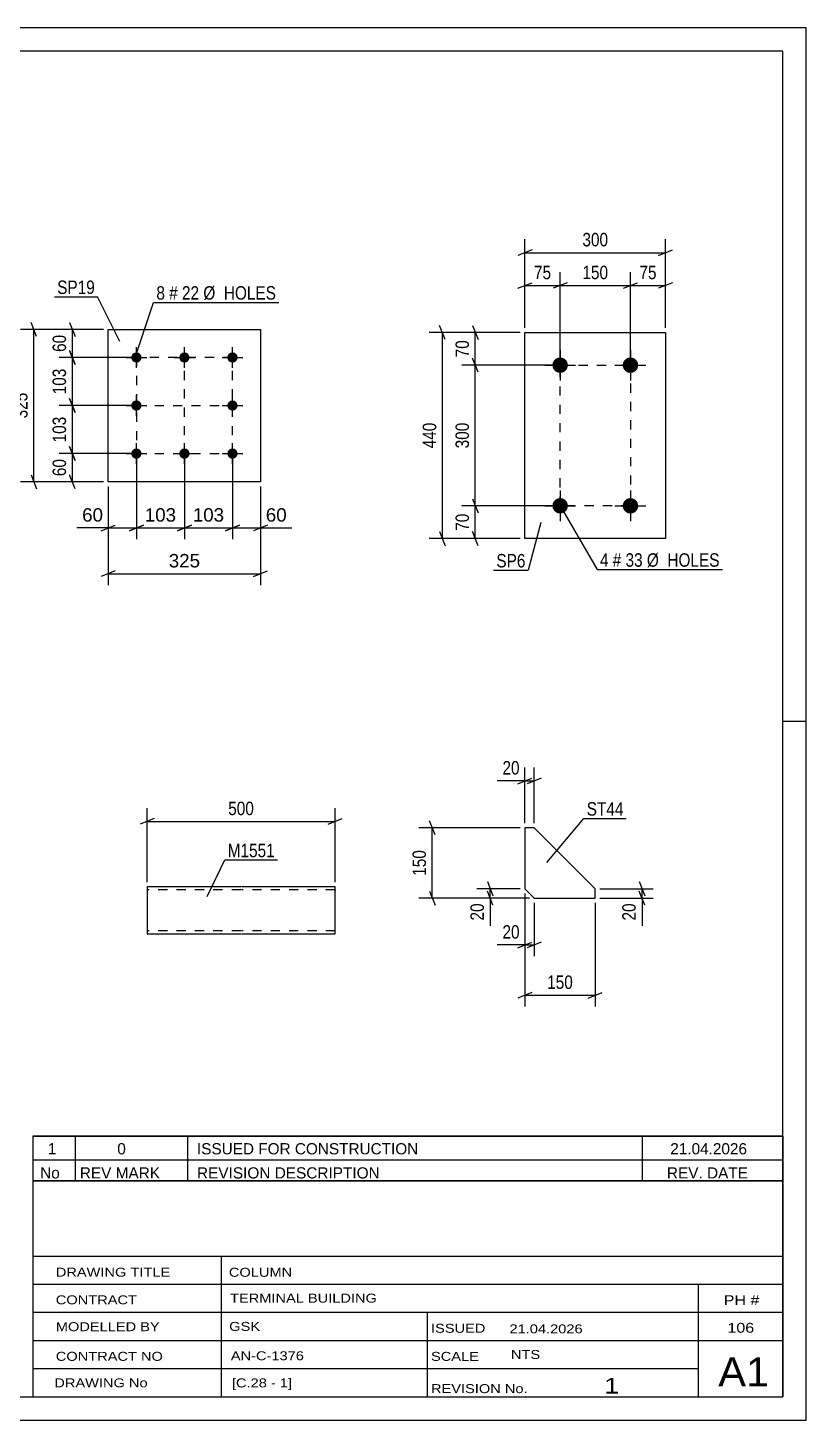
# Model space of a CAD drawing. Header units: millimetres. Extents: x 0 to 420, y 0 to 297.
# Drawn here: x 253.9 to 420, y 0 to 297 of the extents above; entities that cross this region are included whole.
import ezdxf

# ---------------------------------------------------------------- set-up
doc = ezdxf.new("R2010")
doc.units = ezdxf.units.MM
doc.linetypes.add('DXK_LINE_DOT2', pattern=[3.9198, 1.9599, -1.9599])
doc.styles.add('Arial', font='ARIAL.TTF', dxfattribs={"height": 0.2})
doc.styles.add('Arial Narrow', font='ARIALN.TTF', dxfattribs={"height": 0.2})

# ---------------------------------------------------------------- blocks, each defined once
blk = doc.blocks.new('Unknown-284928809-1132')
at = {"color": 5, "linetype": 'Continuous'}
for p, q in [((420, 297), (0, 297)), ((420, 0), (420, 297)), ((415, 292), (5, 292)), ((415, 5), (415, 292)), ((420, 149), (415, 149)), ((5, 5), (415, 5)), ((0, 0), (420, 0))]:
    blk.add_line(p, q, dxfattribs=at)
blk = doc.blocks.new('Part-284928809-2019 - 2003')
at = {"color": 2, "linetype": 'Continuous'}
for p, q in [((360, 188.04), (360, 232.04)), ((360, 232.04), (390, 232.04)), ((390, 232.04), (390, 188.04)), ((390, 188.04), (360, 188.04))]:
    blk.add_line(p, q, dxfattribs=at)
blk = doc.blocks.new('Bolt-284928809-2052 - 2003')
at = {"linetype": 'Continuous'}
for points in [[(367.5, 226.69, -1), (367.5, 223.39, -1)], [(382.5, 226.69, -1), (382.5, 223.39, -1)], [(367.5, 196.69, -1), (367.5, 193.39, -1)], [(382.5, 196.69, -1), (382.5, 193.39, -1)]]:
    blk.add_hatch(color=1, dxfattribs=at).paths.add_polyline_path(points)
at = {"color": 1, "linetype": 'Continuous'}
for p, q in [((367.5, 228.34), (367.5, 221.74)), ((382.5, 228.34), (382.5, 221.74)), ((364.2, 225.04), (370.8, 225.04)), ((379.2, 225.04), (385.8, 225.04)), ((367.5, 198.34), (367.5, 191.74)), ((382.5, 198.34), (382.5, 191.74)), ((364.2, 195.04), (370.8, 195.04)), ((379.2, 195.04), (385.8, 195.04))]:
    blk.add_line(p, q, dxfattribs=at)
blk = doc.blocks.new('Part-284928809-1823 - 1807')
at = {"color": 2, "linetype": 'Continuous'}
for p, q in [((271.07, 232.68), (303.57, 232.68)), ((271.07, 200.18), (271.07, 232.68)), ((303.57, 232.68), (303.57, 200.18)), ((303.57, 200.18), (271.07, 200.18))]:
    blk.add_line(p, q, dxfattribs=at)
blk = doc.blocks.new('Bolt-284928809-1856 - 1807')
at = {"linetype": 'Continuous'}
for points in [[(277.07, 227.78, -1), (277.07, 225.58, -1)], [(287.32, 227.78, -1), (287.32, 225.58, -1)], [(297.57, 227.78, -1), (297.57, 225.58, -1)], [(277.07, 217.53, -1), (277.07, 215.33, -1)], [(297.57, 217.53, -1), (297.57, 215.33, -1)], [(277.07, 207.28, -1), (277.07, 205.08, -1)], [(287.32, 207.28, -1), (287.32, 205.08, -1)], [(297.57, 207.28, -1), (297.57, 205.08, -1)]]:
    blk.add_hatch(color=1, dxfattribs=at).paths.add_polyline_path(points)
at = {"color": 1, "linetype": 'Continuous'}
for p, q in [((277.07, 224.48), (277.07, 228.88)), ((287.32, 224.48), (287.32, 228.88)), ((297.57, 224.48), (297.57, 228.88)), ((274.87, 226.68), (279.27, 226.68)), ((285.12, 226.68), (289.52, 226.68)), ((295.37, 226.68), (299.77, 226.68)), ((277.07, 214.23), (277.07, 218.63)), ((297.57, 214.23), (297.57, 218.63)), ((274.87, 216.43), (279.27, 216.43)), ((295.37, 216.43), (299.77, 216.43)), ((277.07, 203.98), (277.07, 208.38)), ((287.32, 203.98), (287.32, 208.38)), ((297.57, 203.98), (297.57, 208.38)), ((274.87, 206.18), (279.27, 206.18)), ((285.12, 206.18), (289.52, 206.18)), ((295.37, 206.18), (299.77, 206.18))]:
    blk.add_line(p, q, dxfattribs=at)
blk = doc.blocks.new('Part-284928809-2466 - 2450')
at = {"color": 2, "linetype": 'Continuous'}
for p, q in [((299.37, 113.75), (279.37, 113.75)), ((279.37, 113.75), (279.37, 103.85)), ((319.47, 113.75), (299.47, 113.75)), ((319.47, 104.95), (319.47, 113.75)), ((319.47, 103.75), (319.47, 104.95)), ((279.37, 103.85), (279.37, 103.75)), ((279.37, 103.75), (299.37, 103.75)), ((299.47, 103.75), (319.47, 103.75))]:
    blk.add_line(p, q, dxfattribs=at)
at = {"color": 7, "linetype": 'DXK_LINE_DOT2'}
for p, q in [((299.37, 113.15), (279.37, 113.15)), ((319.47, 113.15), (299.47, 113.15)), ((319.47, 113.15), (319.47, 113.11)), ((319.47, 113.11), (319.47, 113.15)), ((319.47, 113.01), (319.47, 113.11)), ((319.47, 113.11), (319.47, 113.01)), ((279.37, 104.35), (279.37, 104.4)), ((299.37, 104.35), (279.37, 104.35)), ((319.47, 104.35), (299.47, 104.35)), ((319.47, 104.4), (319.47, 104.73)), ((319.47, 104.35), (319.47, 104.4))]:
    blk.add_line(p, q, dxfattribs=at)
blk = doc.blocks.new('Part-284928809-5972 - 5971')
at = {"color": 2, "linetype": 'Continuous'}
for p, q in [((361.97, 126.37), (359.97, 126.37)), ((359.97, 126.37), (359.97, 113.37)), ((374.97, 113.37), (361.97, 126.37)), ((359.97, 113.37), (361.97, 111.37)), ((374.97, 111.37), (374.97, 113.37)), ((361.97, 111.37), (374.97, 111.37))]:
    blk.add_line(p, q, dxfattribs=at)
blk = doc.blocks.new('Rectangle-284928809-2137 - 2003')
at = {"color": 1, "linetype": 'DXK_LINE_DOT2'}
blk.add_lwpolyline([(367.5, 225.04), (382.5, 225.04), (382.5, 195.04), (367.5, 195.04), (367.5, 225.04)], close=True, dxfattribs=at)
blk = doc.blocks.new('Rectangle-284928809-1945 - 1807')
at = {"color": 1, "linetype": 'DXK_LINE_DOT2'}
blk.add_lwpolyline([(277.07, 206.18), (297.57, 206.18), (297.57, 226.68), (277.07, 226.68), (277.07, 206.18)], close=True, dxfattribs=at)
blk = doc.blocks.new('Line-284928809-1929 - 1807')
at = {"color": 1, "linetype": 'DXK_LINE_DOT2'}
blk.add_line((287.32, 206.18), (287.32, 226.68), dxfattribs=at)
blk = doc.blocks.new('Line-284928809-1938 - 1807')
at = {"color": 1, "linetype": 'DXK_LINE_DOT2'}
blk.add_line((277.07, 216.43), (297.57, 216.43), dxfattribs=at)
blk = doc.blocks.new('StraightDimension-284928809-2074 - 2003')
at = {"color": 7, "linetype": 'Continuous'}
for p, q in [((348.79, 196.54), (349.99, 193.54)), ((366.5, 195.04), (346.54, 195.04)), ((349.39, 188.04), (349.39, 195.04)), ((359, 188.04), (346.54, 188.04)), ((349.99, 186.54), (348.79, 189.54))]:
    blk.add_line(p, q, dxfattribs=at)
at = {"color": 0}
blk.add_wipeout([(348.64, 193.97), (344.44, 193.97), (344.44, 189.11), (348.64, 189.11)], dxfattribs=at)
at = {"color": 3, "style": 'Arial Narrow'}
blk.add_text('70', height=2.863, rotation=90.0002, dxfattribs=at).set_placement((348.04, 189.71))
blk = doc.blocks.new('StraightDimension-284928809-2106 - 2003')
at = {"color": 7, "linetype": 'Continuous'}
for p, q in [((367.5, 226.04), (367.5, 244.89)), ((382.5, 226.04), (382.5, 244.89)), ((369, 242.64), (366, 241.44)), ((367.5, 242.04), (382.5, 242.04)), ((381, 241.44), (384, 242.64))]:
    blk.add_line(p, q, dxfattribs=at)
at = {"color": 0}
blk.add_wipeout([(378.34, 242.79), (378.34, 246.99), (371.65, 246.99), (371.65, 242.79)], dxfattribs=at)
at = {"color": 3, "style": 'Arial Narrow'}
blk.add_text('150', height=2.863, dxfattribs=at).set_placement((372.25, 243.39))
blk = doc.blocks.new('StraightDimension-284928809-2054 - 2003')
at = {"color": 7, "linetype": 'Continuous'}
for p, q in [((359, 232.04), (346.54, 232.04)), ((348.79, 233.54), (349.99, 230.54)), ((349.39, 225.04), (349.39, 232.04)), ((349.99, 223.54), (348.79, 226.54)), ((366.5, 225.04), (346.54, 225.04))]:
    blk.add_line(p, q, dxfattribs=at)
at = {"color": 0}
blk.add_wipeout([(348.64, 230.97), (344.44, 230.97), (344.44, 226.11), (348.64, 226.11)], dxfattribs=at)
at = {"color": 3, "style": 'Arial Narrow'}
blk.add_text('70', height=2.863, rotation=90.0002, dxfattribs=at).set_placement((348.04, 226.71))
blk = doc.blocks.new('StraightDimension-284928809-2064 - 2003')
at = {"color": 7, "linetype": 'Continuous'}
for p, q in [((349.99, 223.54), (348.79, 226.54)), ((366.5, 225.04), (346.54, 225.04)), ((349.39, 195.04), (349.39, 225.04)), ((348.79, 196.54), (349.99, 193.54)), ((366.5, 195.04), (346.54, 195.04))]:
    blk.add_line(p, q, dxfattribs=at)
at = {"color": 0}
blk.add_wipeout([(348.64, 213.38), (344.44, 213.38), (344.44, 206.7), (348.64, 206.7)], dxfattribs=at)
at = {"color": 3, "style": 'Arial Narrow'}
blk.add_text('300', height=2.863, rotation=90.0002, dxfattribs=at).set_placement((348.04, 207.3))
blk = doc.blocks.new('StraightDimension-284928809-2116 - 2003')
at = {"color": 7, "linetype": 'Continuous'}
for p, q in [((360, 233.04), (360, 244.89)), ((367.5, 226.04), (367.5, 244.89)), ((358.5, 241.44), (361.5, 242.64)), ((360, 242.04), (367.5, 242.04)), ((369, 242.64), (366, 241.44))]:
    blk.add_line(p, q, dxfattribs=at)
at = {"color": 0}
blk.add_wipeout([(366.17, 242.79), (366.17, 246.99), (361.32, 246.99), (361.32, 242.79)], dxfattribs=at)
at = {"color": 3, "style": 'Arial Narrow'}
blk.add_text('75', height=2.863, dxfattribs=at).set_placement((361.92, 243.39))
blk = doc.blocks.new('StraightDimension-284928809-2085 - 2003')
at = {"color": 7, "linetype": 'Continuous'}
for p, q in [((359, 232.04), (339.54, 232.04)), ((342.99, 230.54), (341.79, 233.54)), ((342.39, 188.04), (342.39, 232.04)), ((359, 188.04), (339.54, 188.04)), ((341.79, 189.54), (342.99, 186.54))]:
    blk.add_line(p, q, dxfattribs=at)
at = {"color": 0}
blk.add_wipeout([(341.64, 213.38), (337.44, 213.38), (337.44, 206.7), (341.64, 206.7)], dxfattribs=at)
at = {"color": 3, "style": 'Arial Narrow'}
blk.add_text('440', height=2.863, rotation=90.0002, dxfattribs=at).set_placement((341.04, 207.3))
blk = doc.blocks.new('StraightDimension-284928809-2096 - 2003')
at = {"color": 7, "linetype": 'Continuous'}
for p, q in [((382.5, 226.04), (382.5, 244.89)), ((390, 233.04), (390, 244.89)), ((381, 241.44), (384, 242.64)), ((382.5, 242.04), (390, 242.04)), ((391.5, 242.64), (388.5, 241.44))]:
    blk.add_line(p, q, dxfattribs=at)
at = {"color": 0}
blk.add_wipeout([(388.67, 242.79), (388.67, 246.99), (383.82, 246.99), (383.82, 242.79)], dxfattribs=at)
at = {"color": 3, "style": 'Arial Narrow'}
blk.add_text('75', height=2.863, dxfattribs=at).set_placement((384.42, 243.39))
blk = doc.blocks.new('StraightDimension-284928809-2127 - 2003')
at = {"color": 7, "linetype": 'Continuous'}
for p, q in [((361.5, 249.64), (358.5, 248.44)), ((360, 233.04), (360, 251.89)), ((388.5, 248.44), (391.5, 249.64)), ((390, 233.04), (390, 251.89)), ((360, 249.04), (390, 249.04))]:
    blk.add_line(p, q, dxfattribs=at)
at = {"color": 0}
blk.add_wipeout([(378.34, 249.79), (378.34, 253.99), (371.65, 253.99), (371.65, 249.79)], dxfattribs=at)
at = {"color": 3, "style": 'Arial Narrow'}
blk.add_text('300', height=2.863, dxfattribs=at).set_placement((372.25, 250.39))
blk = doc.blocks.new('StraightDimension-284928809-1883 - 1807')
at = {"color": 7, "linetype": 'Continuous'}
for p, q in [((270.07, 232.68), (252.34, 232.68)), ((255.79, 231.18), (254.59, 234.18)), ((255.19, 200.18), (255.19, 232.68)), ((270.07, 200.18), (252.34, 200.18)), ((254.59, 201.68), (255.79, 198.68))]:
    blk.add_line(p, q, dxfattribs=at)
at = {"color": 0}
blk.add_wipeout([(254.44, 219.78), (250.24, 219.78), (250.24, 213.09), (254.44, 213.09)], dxfattribs=at)
at = {"color": 3, "style": 'Arial Narrow'}
blk.add_text('325', height=2.863, rotation=90.0002, dxfattribs=at).set_placement((253.84, 213.69))
blk = doc.blocks.new('StraightDimension-284928809-1862 - 1807')
at = {"color": 7, "linetype": 'Continuous'}
for p, q in [((276.07, 206.18), (260.56, 206.18)), ((262.81, 207.68), (264.01, 204.68)), ((263.41, 200.18), (263.41, 206.18)), ((270.07, 200.18), (260.56, 200.18)), ((264.01, 198.68), (262.81, 201.68))]:
    blk.add_line(p, q, dxfattribs=at)
at = {"color": 0}
blk.add_wipeout([(262.66, 205.61), (258.46, 205.61), (258.46, 200.76), (262.66, 200.76)], dxfattribs=at)
at = {"color": 3, "style": 'Arial Narrow'}
blk.add_text('60', height=2.863, rotation=90.0002, dxfattribs=at).set_placement((262.06, 201.36))
blk = doc.blocks.new('StraightDimension-284928809-1872 - 1807')
at = {"color": 7, "linetype": 'Continuous'}
for p, q in [((270.07, 232.68), (260.56, 232.68)), ((262.81, 234.18), (264.01, 231.18)), ((263.41, 226.68), (263.41, 232.68)), ((276.07, 226.68), (260.56, 226.68)), ((264.01, 225.18), (262.81, 228.18))]:
    blk.add_line(p, q, dxfattribs=at)
at = {"color": 0}
blk.add_wipeout([(262.66, 232.11), (258.46, 232.11), (258.46, 227.26), (262.66, 227.26)], dxfattribs=at)
at = {"color": 3, "style": 'Arial Narrow'}
blk.add_text('60', height=2.863, rotation=90.0002, dxfattribs=at).set_placement((262.06, 227.86))
blk = doc.blocks.new('StraightDimension-284928809-3304 - 1807')
at = {"color": 7, "linetype": 'Continuous'}
for p, q in [((262.81, 217.93), (264.01, 214.93)), ((276.07, 216.43), (260.56, 216.43)), ((263.41, 206.18), (263.41, 216.43)), ((276.07, 206.18), (260.56, 206.18)), ((264.01, 204.68), (262.81, 207.68))]:
    blk.add_line(p, q, dxfattribs=at)
at = {"color": 0}
blk.add_wipeout([(262.66, 214.65), (258.46, 214.65), (258.46, 207.97), (262.66, 207.97)], dxfattribs=at)
at = {"color": 3, "style": 'Arial Narrow'}
blk.add_text('103', height=2.863, rotation=90.0002, dxfattribs=at).set_placement((262.06, 208.57))
blk = doc.blocks.new('StraightDimension-284928809-3306 - 1807')
at = {"color": 7, "linetype": 'Continuous'}
for p, q in [((276.07, 226.68), (260.56, 226.68)), ((262.81, 228.18), (264.01, 225.18)), ((263.41, 216.43), (263.41, 226.68)), ((264.01, 214.93), (262.81, 217.93)), ((276.07, 216.43), (260.56, 216.43))]:
    blk.add_line(p, q, dxfattribs=at)
at = {"color": 0}
blk.add_wipeout([(262.66, 224.9), (258.46, 224.9), (258.46, 218.22), (262.66, 218.22)], dxfattribs=at)
at = {"color": 3, "style": 'Arial Narrow'}
blk.add_text('103', height=2.863, rotation=90.0002, dxfattribs=at).set_placement((262.06, 218.82))
blk = doc.blocks.new('StraightDimension-284928809-3666 - 1807')
at = {"color": 7, "linetype": 'Continuous'}
for p, q in [((297.57, 205.18), (297.57, 187.92)), ((303.57, 199.18), (303.57, 187.92)), ((296.07, 189.72), (299.07, 190.92)), ((297.57, 190.32), (303.57, 190.32)), ((305.07, 190.92), (302.07, 189.72))]:
    blk.add_line(p, q, dxfattribs=at)
at = {"color": 0}
blk.add_wipeout([(309.74, 191.07), (309.74, 195.27), (304.09, 195.27), (304.09, 191.07)], dxfattribs=at)
at = {"color": 7, "linetype": 'Continuous'}
blk.add_line((303.57, 190.32), (310.27, 190.32), dxfattribs=at)
blk.add_line((303.57, 190.32), (310.27, 190.32), dxfattribs=at)
at = {"color": 3, "style": 'Arial'}
blk.add_text('60', height=2.865, dxfattribs=at).set_placement((304.69, 191.67))
blk = doc.blocks.new('StraightDimension-284928809-3667 - 1807')
at = {"color": 7, "linetype": 'Continuous'}
for p, q in [((287.32, 205.18), (287.32, 187.92)), ((297.57, 205.18), (297.57, 187.92)), ((285.82, 189.72), (288.82, 190.92)), ((287.32, 190.32), (297.57, 190.32)), ((299.07, 190.92), (296.07, 189.72))]:
    blk.add_line(p, q, dxfattribs=at)
at = {"color": 0}
blk.add_wipeout([(296.38, 191.07), (296.38, 195.27), (288.51, 195.27), (288.51, 191.07)], dxfattribs=at)
at = {"color": 3, "style": 'Arial'}
blk.add_text('103', height=2.865, dxfattribs=at).set_placement((289.11, 191.67))
blk = doc.blocks.new('StraightDimension-284928809-3668 - 1807')
at = {"color": 7, "linetype": 'Continuous'}
for p, q in [((277.07, 205.18), (277.07, 187.92)), ((287.32, 205.18), (287.32, 187.92)), ((275.57, 189.72), (278.57, 190.92)), ((277.07, 190.32), (287.32, 190.32)), ((288.82, 190.92), (285.82, 189.72))]:
    blk.add_line(p, q, dxfattribs=at)
at = {"color": 0}
blk.add_wipeout([(286.13, 191.07), (286.13, 195.27), (278.26, 195.27), (278.26, 191.07)], dxfattribs=at)
at = {"color": 3, "style": 'Arial'}
blk.add_text('103', height=2.865, dxfattribs=at).set_placement((278.86, 191.67))
blk = doc.blocks.new('StraightDimension-284928809-3669 - 1807')
at = {"color": 7, "linetype": 'Continuous'}
for p, q in [((277.07, 205.18), (277.07, 187.92)), ((271.07, 199.18), (271.07, 187.92)), ((269.57, 189.72), (272.57, 190.92)), ((271.07, 190.32), (277.07, 190.32)), ((278.57, 190.92), (275.57, 189.72))]:
    blk.add_line(p, q, dxfattribs=at)
at = {"color": 0}
blk.add_wipeout([(270.54, 191.07), (270.54, 195.27), (264.9, 195.27), (264.9, 191.07)], dxfattribs=at)
at = {"color": 7, "linetype": 'Continuous'}
blk.add_line((271.07, 190.32), (264.37, 190.32), dxfattribs=at)
blk.add_line((271.07, 190.32), (264.37, 190.32), dxfattribs=at)
at = {"color": 3, "style": 'Arial'}
blk.add_text('60', height=2.865, dxfattribs=at).set_placement((265.5, 191.67))
blk = doc.blocks.new('StraightDimension-284928809-3691 - 1807')
at = {"color": 7, "linetype": 'Continuous'}
for p, q in [((271.07, 199.18), (271.07, 178.15)), ((303.57, 199.18), (303.57, 178.15)), ((272.57, 181.15), (269.57, 179.95)), ((271.07, 180.55), (303.57, 180.55)), ((302.07, 179.95), (305.07, 181.15))]:
    blk.add_line(p, q, dxfattribs=at)
at = {"color": 0}
blk.add_wipeout([(291.26, 181.3), (291.26, 185.5), (283.38, 185.5), (283.38, 181.3)], dxfattribs=at)
at = {"color": 3, "style": 'Arial'}
blk.add_text('325', height=2.865, dxfattribs=at).set_placement((283.98, 181.9))
blk = doc.blocks.new('StraightDimension-284928809-2469 - 2450')
at = {"color": 7, "linetype": 'Continuous'}
for p, q in [((280.87, 128.31), (277.87, 127.11)), ((279.37, 114.75), (279.37, 130.56)), ((279.37, 127.71), (319.47, 127.71)), ((317.97, 127.11), (320.97, 128.31)), ((319.47, 114.75), (319.47, 130.56))]:
    blk.add_line(p, q, dxfattribs=at)
at = {"color": 0}
blk.add_wipeout([(302.76, 128.46), (302.76, 132.66), (296.07, 132.66), (296.07, 128.46)], dxfattribs=at)
at = {"color": 3, "style": 'Arial Narrow'}
blk.add_text('500', height=2.863, dxfattribs=at).set_placement((296.67, 129.06))
blk = doc.blocks.new('StraightDimension-284928809-6065 - 5971')
at = {"color": 7, "linetype": 'Continuous'}
for p, q in [((359.97, 112.37), (359.97, 88.25)), ((374.97, 110.37), (374.97, 88.25)), ((361.47, 91.25), (358.47, 90.05)), ((359.97, 90.65), (374.97, 90.65)), ((373.47, 90.05), (376.47, 91.25))]:
    blk.add_line(p, q, dxfattribs=at)
at = {"color": 0}
blk.add_wipeout([(370.81, 91.4), (370.81, 95.6), (364.13, 95.6), (364.13, 91.4)], dxfattribs=at)
at = {"color": 3, "style": 'Arial Narrow'}
blk.add_text('150', height=2.863, dxfattribs=at).set_placement((364.73, 92))
blk = doc.blocks.new('StraightDimension-284928809-6057 - 5971')
at = {"color": 7, "linetype": 'Continuous'}
for p, q in [((375.97, 113.37), (387.37, 113.37)), ((384.37, 114.87), (385.57, 111.87)), ((385.57, 109.87), (384.37, 112.87)), ((384.97, 111.37), (384.97, 113.37)), ((375.97, 111.37), (387.37, 111.37))]:
    blk.add_line(p, q, dxfattribs=at)
at = {"color": 0}
blk.add_wipeout([(384.22, 110.84), (380.02, 110.84), (380.02, 105.98), (384.22, 105.98)], dxfattribs=at)
at = {"color": 7, "linetype": 'Continuous'}
blk.add_line((384.97, 111.37), (384.97, 105.46), dxfattribs=at)
blk.add_line((384.97, 111.37), (384.97, 105.46), dxfattribs=at)
at = {"color": 3, "style": 'Arial Narrow'}
blk.add_text('20', height=2.863, rotation=90.0002, dxfattribs=at).set_placement((383.62, 106.58))
blk = doc.blocks.new('StraightDimension-284928809-6049 - 5971')
at = {"color": 7, "linetype": 'Continuous'}
for p, q in [((359.97, 112.37), (359.97, 98.97)), ((361.97, 110.37), (361.97, 98.97)), ((358.47, 100.77), (361.47, 101.97)), ((359.97, 101.37), (361.97, 101.37)), ((363.47, 101.97), (360.47, 100.77))]:
    blk.add_line(p, q, dxfattribs=at)
at = {"color": 0}
blk.add_wipeout([(359.44, 102.12), (359.44, 106.32), (354.59, 106.32), (354.59, 102.12)], dxfattribs=at)
at = {"color": 7, "linetype": 'Continuous'}
blk.add_line((359.97, 101.37), (354.06, 101.37), dxfattribs=at)
blk.add_line((359.97, 101.37), (354.06, 101.37), dxfattribs=at)
at = {"color": 3, "style": 'Arial Narrow'}
blk.add_text('20', height=2.863, dxfattribs=at).set_placement((355.19, 102.72))
blk = doc.blocks.new('StraightDimension-284928809-6069 - 5971')
at = {"color": 7, "linetype": 'Continuous'}
for p, q in [((340.82, 124.87), (339.62, 127.87)), ((358.97, 126.37), (337.37, 126.37)), ((340.22, 111.37), (340.22, 126.37)), ((339.62, 112.87), (340.82, 109.87)), ((360.97, 111.37), (337.37, 111.37))]:
    blk.add_line(p, q, dxfattribs=at)
at = {"color": 0}
blk.add_wipeout([(339.47, 122.21), (335.27, 122.21), (335.27, 115.52), (339.47, 115.52)], dxfattribs=at)
at = {"color": 3, "style": 'Arial Narrow'}
blk.add_text('150', height=2.863, rotation=90.0002, dxfattribs=at).set_placement((338.87, 116.12))
blk = doc.blocks.new('StraightDimension-284928809-6061 - 5971')
at = {"color": 7, "linetype": 'Continuous'}
for p, q in [((358.97, 113.37), (349.72, 113.37)), ((351.97, 114.87), (353.17, 111.87)), ((353.17, 109.87), (351.97, 112.87)), ((352.57, 111.37), (352.57, 113.37)), ((360.97, 111.37), (349.72, 111.37))]:
    blk.add_line(p, q, dxfattribs=at)
at = {"color": 0}
blk.add_wipeout([(351.82, 110.84), (347.62, 110.84), (347.62, 105.98), (351.82, 105.98)], dxfattribs=at)
at = {"color": 7, "linetype": 'Continuous'}
blk.add_line((352.57, 111.37), (352.57, 105.46), dxfattribs=at)
blk.add_line((352.57, 111.37), (352.57, 105.46), dxfattribs=at)
at = {"color": 3, "style": 'Arial Narrow'}
blk.add_text('20', height=2.863, rotation=90.0002, dxfattribs=at).set_placement((351.22, 106.58))
blk = doc.blocks.new('StraightDimension-284928809-6053 - 5971')
at = {"color": 7, "linetype": 'Continuous'}
for p, q in [((358.47, 135.77), (361.47, 136.97)), ((359.97, 127.37), (359.97, 139.22)), ((363.47, 136.97), (360.47, 135.77)), ((361.97, 127.37), (361.97, 139.22)), ((359.97, 136.37), (361.97, 136.37))]:
    blk.add_line(p, q, dxfattribs=at)
at = {"color": 0}
blk.add_wipeout([(359.44, 137.12), (359.44, 141.32), (354.59, 141.32), (354.59, 137.12)], dxfattribs=at)
at = {"color": 7, "linetype": 'Continuous'}
blk.add_line((359.97, 136.37), (354.06, 136.37), dxfattribs=at)
blk.add_line((359.97, 136.37), (354.06, 136.37), dxfattribs=at)
at = {"color": 3, "style": 'Arial Narrow'}
blk.add_text('20', height=2.863, dxfattribs=at).set_placement((355.19, 137.72))
blk = doc.blocks.new('Mark-284928809-2015 - 2003')
at = {"color": 0}
blk.add_wipeout([(360.1, 181.9), (360.1, 184.9), (353.89, 184.9), (353.89, 181.9)], dxfattribs=at)
blk.add_wipeout([(360.1, 181.9), (360.1, 184.9), (353.89, 184.9), (353.89, 181.9)], dxfattribs=at)
at = {"color": 30, "linetype": 'Continuous'}
for p in [(363.35, 191.45), (353.29, 181.3)]:
    blk.add_line(p, (360.7, 181.3), dxfattribs=at)
at = {"color": 3, "style": 'Arial Narrow'}
blk.add_text('SP6', height=2.863, dxfattribs=at).set_placement((353.89, 181.9))
blk = doc.blocks.new('Mark-284928809-2048 - 2003')
at = {"color": 0}
blk.add_wipeout([(377.82, 182.05), (377.82, 185.05), (376, 185.05), (376, 182.05)], dxfattribs=at)
blk.add_wipeout([(377.82, 182.05), (377.82, 185.05), (376, 185.05), (376, 182.05)], dxfattribs=at)
at = {"color": 7, "linetype": 'Continuous'}
blk.add_line((367.5, 195.04), (375.4, 181.45), dxfattribs=at)
at = {"color": 0}
blk.add_wipeout([(380.55, 182.05), (380.55, 185.05), (378.72, 185.05), (378.72, 182.05)], dxfattribs=at)
blk.add_wipeout([(380.55, 182.05), (380.55, 185.05), (378.72, 185.05), (378.72, 182.05)], dxfattribs=at)
at = {"color": 3, "style": 'Arial Narrow'}
blk.add_text('4', height=2.86, dxfattribs=at).set_placement((376, 182.05))
at = {"color": 0}
blk.add_wipeout([(385.11, 182.05), (385.11, 185.05), (381.45, 185.05), (381.45, 182.05)], dxfattribs=at)
blk.add_wipeout([(385.11, 182.05), (385.11, 185.05), (381.45, 185.05), (381.45, 182.05)], dxfattribs=at)
at = {"color": 3, "style": 'Arial Narrow'}
blk.add_text('#', height=2.86, dxfattribs=at).set_placement((378.72, 182.05))
at = {"color": 0}
blk.add_wipeout([(401.54, 182.05), (401.54, 185.05), (386.01, 185.05), (386.01, 182.05)], dxfattribs=at)
blk.add_wipeout([(401.54, 182.05), (401.54, 185.05), (386.01, 185.05), (386.01, 182.05)], dxfattribs=at)
at = {"color": 7, "linetype": 'Continuous'}
blk.add_line((375.4, 181.45), (402.14, 181.45), dxfattribs=at)
at = {"color": 3, "style": 'Arial Narrow'}
for s, p in [('33', (381.45, 182.05)), ('Ø  HOLES', (386.01, 182.05))]:
    blk.add_text(s, height=2.863, dxfattribs=at).set_placement(p)
blk = doc.blocks.new('Unknown-284928809-6201')
at = {"color": 7, "linetype": 'Continuous'}
for p, q in [((255, 51.05), (255, 5)), ((255, 51.05), (415, 51.05)), ((415, 51), (415, 5)), ((255, 35), (415, 35)), ((295.14, 35), (295.14, 5)), ((255, 29), (415, 29)), ((397, 5.05), (397, 29.05)), ((255, 23), (415, 23)), ((339.14, 23), (339.14, 5)), ((255, 17), (415, 17)), ((255, 11), (397, 11)), ((255, 5), (415, 5))]:
    blk.add_line(p, q, dxfattribs=at)
at = {"color": 7, "style": 'Arial Narrow'}
for s, height, width, p in [('DRAWING TITLE', 1.9089, 1.425378, (259.88, 30.61)), ('COLUMN', 1.909, 1.425378, (296.81, 30.59)), ('TERMINAL BUILDING', 1.9089, 1.425378, (297.06, 25.07)), ('CONTRACT', 1.909, 1.425378, (259.88, 24.71)), ('MODELLED BY', 1.9089, 1.425378, (259.88, 18.98)), ('GSK', 1.909, 1.425378, (296.88, 19.04)), ('ISSUED', 1.909, 1.425378, (339.94, 18.64)), ('21.04.2026', 1.909, 1.425378, (356.69, 18.52)), ('CONTRACT NO', 1.9089, 1.425378, (259.88, 12.66)), ('AN-C-1376', 1.909, 1.425378, (297.23, 12.78)), ('SCALE', 1.909, 1.425378, (339.94, 12.65)), ('A1', 6.204, 1.25, (401.24, 7.2)), ('DRAWING No', 1.909, 1.425378, (259.56, 7)), ('[C.28 - 1]', 1.909, 1.425378, (297.46, 6.99)), ('1', 3.34, 1.5, (376.91, 5.68)), ('REVISION No.', 1.9089, 1.425378, (339.94, 5.77))]:
    blk.add_text(s, height=height, dxfattribs=dict(at, width=width)).set_placement(p)
at = {"color": 7, "linetype": 'Continuous', "style": 'Arial Narrow'}
for s, height, width, p in [('PH #', 2.1, 1.42538, (402.4, 24.55)), ('106', 2.1, 1.42538, (403.19, 18.65)), ('NTS', 1.909, 1.425378, (357, 13.05))]:
    blk.add_text(s, height=height, dxfattribs=dict(at, width=width)).set_placement(p)
blk = doc.blocks.new('Unknown-284928809-6202')
at = {"color": 7, "linetype": 'Continuous'}
for p, q in [((255, 60.55), (415, 60.55)), ((415, 60.55), (255, 60.55)), ((255, 60.55), (255, 55.55)), ((264, 60.55), (264, 55.55)), ((288, 60.55), (288, 55.55)), ((385, 60.55), (385, 55.55)), ((415, 60.55), (415, 55.55)), ((255, 55.55), (415, 55.55)), ((255, 55.55), (255, 51.05)), ((255, 55.55), (415, 55.55)), ((264, 55.55), (264, 51.05)), ((288, 55.55), (288, 51.05)), ((385, 55.55), (385, 51.05)), ((415, 55.55), (415, 51.05)), ((415, 51.05), (255, 51.05))]:
    blk.add_line(p, q, dxfattribs=at)
at = {"color": 7, "linetype": 'Continuous', "style": 'Arial Narrow'}
for s, height, width, p in [('1', 2.39, 1.196471, (258.16, 56.7)), ('0', 2.39, 1.196471, (273, 56.7)), ('ISSUED FOR CONSTRUCTION', 2.3861, 1.196471, (290, 56.7)), ('21.04.2026', 2.386, 1.196471, (391, 56.7)), ('No', 2.386, 1.2, (256.54, 51.55)), ('REV MARK', 2.386, 1.2, (265, 51.55)), ('REVISION DESCRIPTION', 2.3861, 1.2, (290, 51.55)), ('REV. DATE', 2.386, 1.2, (390.28, 51.55))]:
    blk.add_text(s, height=height, dxfattribs=dict(at, width=width)).set_placement(p)
blk = doc.blocks.new('Mark-284928809-1819 - 1807')
at = {"color": 0}
blk.add_wipeout([(268.21, 240.23), (268.21, 243.23), (260.17, 243.23), (260.17, 240.23)], dxfattribs=at)
blk.add_wipeout([(268.21, 240.23), (268.21, 243.23), (260.17, 243.23), (260.17, 240.23)], dxfattribs=at)
at = {"color": 30, "linetype": 'Continuous'}
for p in [(259.57, 239.63), (273.51, 230.12)]:
    blk.add_line(p, (268.81, 239.63), dxfattribs=at)
at = {"color": 3, "style": 'Arial Narrow'}
blk.add_text('SP19', height=2.863, dxfattribs=at).set_placement((260.17, 240.23))
blk = doc.blocks.new('Mark-284928809-1852 - 1807')
at = {"color": 0}
blk.add_wipeout([(283.17, 239.03), (283.17, 242.03), (281.34, 242.03), (281.34, 239.03)], dxfattribs=at)
blk.add_wipeout([(283.17, 239.03), (283.17, 242.03), (281.34, 242.03), (281.34, 239.03)], dxfattribs=at)
at = {"color": 7, "linetype": 'Continuous'}
blk.add_line((276.77, 226.45), (280.74, 238.43), dxfattribs=at)
at = {"color": 0}
blk.add_wipeout([(285.9, 239.03), (285.9, 242.03), (284.07, 242.03), (284.07, 239.03)], dxfattribs=at)
blk.add_wipeout([(285.9, 239.03), (285.9, 242.03), (284.07, 242.03), (284.07, 239.03)], dxfattribs=at)
at = {"color": 3, "style": 'Arial Narrow'}
blk.add_text('8', height=2.86, dxfattribs=at).set_placement((281.34, 239.03))
at = {"color": 0}
blk.add_wipeout([(290.46, 239.03), (290.46, 242.03), (286.8, 242.03), (286.8, 239.03)], dxfattribs=at)
blk.add_wipeout([(290.46, 239.03), (290.46, 242.03), (286.8, 242.03), (286.8, 239.03)], dxfattribs=at)
at = {"color": 3, "style": 'Arial Narrow'}
blk.add_text('#', height=2.86, dxfattribs=at).set_placement((284.07, 239.03))
at = {"color": 0}
blk.add_wipeout([(306.88, 239.03), (306.88, 242.03), (291.36, 242.03), (291.36, 239.03)], dxfattribs=at)
blk.add_wipeout([(306.88, 239.03), (306.88, 242.03), (291.36, 242.03), (291.36, 239.03)], dxfattribs=at)
at = {"color": 7, "linetype": 'Continuous'}
blk.add_line((280.74, 238.43), (307.48, 238.43), dxfattribs=at)
at = {"color": 3, "style": 'Arial Narrow'}
for s, p in [('22', (286.8, 239.03)), ('Ø  HOLES', (291.36, 239.03))]:
    blk.add_text(s, height=2.863, dxfattribs=at).set_placement(p)
blk = doc.blocks.new('Mark-284928809-2462 - 2450')
at = {"color": 0}
blk.add_wipeout([(306.61, 120.09), (306.61, 123.09), (296.56, 123.09), (296.56, 120.09)], dxfattribs=at)
blk.add_wipeout([(306.61, 120.09), (306.61, 123.09), (296.56, 123.09), (296.56, 120.09)], dxfattribs=at)
at = {"color": 30, "linetype": 'Continuous'}
for p, q in [((292.18, 111.7), (295.96, 119.49)), ((295.96, 119.49), (307.21, 119.49))]:
    blk.add_line(p, q, dxfattribs=at)
at = {"color": 3, "style": 'Arial Narrow'}
blk.add_text('M1551', height=2.863, dxfattribs=at).set_placement((296.56, 120.09))
blk = doc.blocks.new('Mark-284928809-6078 - 5971')
at = {"color": 0}
blk.add_wipeout([(381.02, 128.96), (381.02, 131.96), (373.17, 131.96), (373.17, 128.96)], dxfattribs=at)
blk.add_wipeout([(381.02, 128.96), (381.02, 131.96), (373.17, 131.96), (373.17, 128.96)], dxfattribs=at)
at = {"color": 30, "linetype": 'Continuous'}
for p, q in [((364.69, 118.99), (372.57, 128.36)), ((372.57, 128.36), (381.62, 128.36))]:
    blk.add_line(p, q, dxfattribs=at)
at = {"color": 3, "style": 'Arial Narrow'}
blk.add_text('ST44', height=2.863, dxfattribs=at).set_placement((373.17, 128.96))

msp = doc.modelspace()

# ---------------------------------------------------------------- block references
for name in ['Unknown-284928809-1132', 'Part-284928809-1823 - 1807', 'Part-284928809-2019 - 2003', 'Bolt-284928809-1856 - 1807', 'Rectangle-284928809-1945 - 1807', 'Line-284928809-1929 - 1807', 'Bolt-284928809-2052 - 2003', 'Rectangle-284928809-2137 - 2003', 'Line-284928809-1938 - 1807', 'Part-284928809-5972 - 5971', 'Part-284928809-2466 - 2450', 'Unknown-284928809-6202', 'Unknown-284928809-6201']:
    msp.add_blockref(name, (0, 0))

# ---------------------------------------------------------------- next in the draw order: block references
for name in ['StraightDimension-284928809-2106 - 2003', 'StraightDimension-284928809-1883 - 1807', 'StraightDimension-284928809-3666 - 1807', 'StraightDimension-284928809-2074 - 2003', 'StraightDimension-284928809-2469 - 2450', 'StraightDimension-284928809-6065 - 5971']:
    msp.add_blockref(name, (0, 0))

# ---------------------------------------------------------------- next in the draw order: block references
for name in ['StraightDimension-284928809-2096 - 2003', 'StraightDimension-284928809-1872 - 1807', 'StraightDimension-284928809-2054 - 2003', 'StraightDimension-284928809-1862 - 1807', 'StraightDimension-284928809-3667 - 1807', 'Mark-284928809-2462 - 2450', 'StraightDimension-284928809-6057 - 5971', 'StraightDimension-284928809-6049 - 5971']:
    msp.add_blockref(name, (0, 0))

# ---------------------------------------------------------------- next in the draw order: block references
for name in ['Mark-284928809-1819 - 1807', 'StraightDimension-284928809-2064 - 2003', 'StraightDimension-284928809-3304 - 1807', 'StraightDimension-284928809-6069 - 5971']:
    msp.add_blockref(name, (0, 0))

# ---------------------------------------------------------------- next in the draw order: block references
for name in ['StraightDimension-284928809-2116 - 2003', 'StraightDimension-284928809-3306 - 1807', 'StraightDimension-284928809-3668 - 1807', 'Mark-284928809-2048 - 2003', 'StraightDimension-284928809-6053 - 5971', 'StraightDimension-284928809-6061 - 5971']:
    msp.add_blockref(name, (0, 0))

# ---------------------------------------------------------------- next in the draw order: block references
for name in ['Mark-284928809-1852 - 1807', 'StraightDimension-284928809-2085 - 2003', 'StraightDimension-284928809-3669 - 1807', 'Mark-284928809-6078 - 5971']:
    msp.add_blockref(name, (0, 0))

# ---------------------------------------------------------------- next in the draw order: block references
for name in ['StraightDimension-284928809-2127 - 2003', 'StraightDimension-284928809-3691 - 1807', 'Mark-284928809-2015 - 2003']:
    msp.add_blockref(name, (0, 0))

doc.saveas('drawing.dxf')
